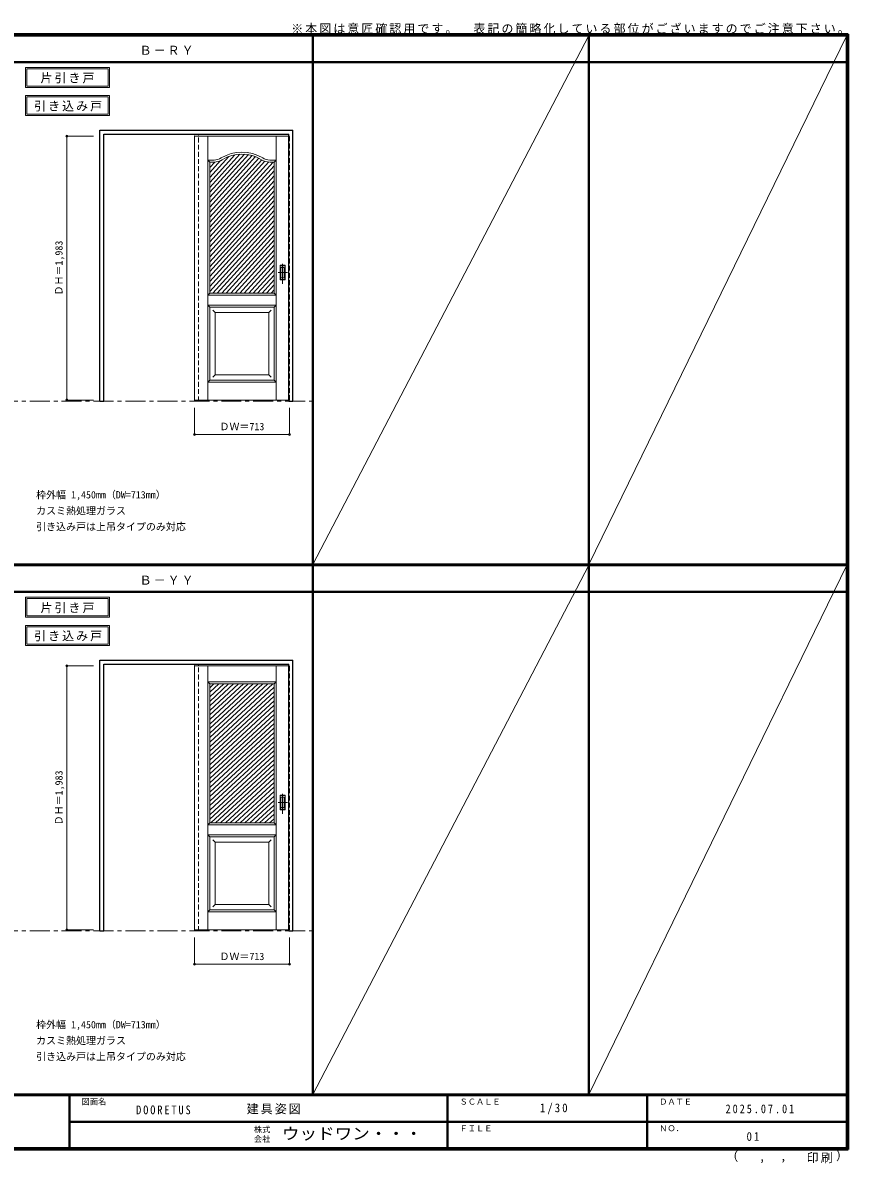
# Model space of a CAD drawing. Units: millimetres, scale not verified. Extents: x -6000 to 5700, y -4307 to 4260.
# Drawn here: x -502 to 5700, y -4307 to 4260 of the extents above; entities that cross this region are included whole.
import ezdxf
from ezdxf.enums import TextEntityAlignment as Align

# ---------------------------------------------------------------- set-up
doc = ezdxf.new("R2010")
doc.units = ezdxf.units.MM
doc.header["$LTSCALE"] = 30
doc.header["$PDMODE"] = 32
doc.header["$PDSIZE"] = 15
doc.linetypes.add('CHAIN1', pattern=[8, 5, -1, 1, -1])
doc.linetypes.add('DASHED1', pattern=[1.8, 1.2, -0.6])
for name, color, linetype, lineweight in [('0-1_通り芯', 7, 'CHAIN1', 18), ('0-2_扉', 7, 'Continuous', 18), ('0-4_枠', 3, 'Continuous', 25), ('0-6_引手', 7, 'Continuous', 18), ('0-A_文字', 7, 'Continuous', 18), ('0-B_寸法', 7, 'Continuous', 9), ('0-C_ハッチ', 4, 'Continuous', 9), ('F-1_枠', 6, 'Continuous', 40), ('F-A_文字', 7, 'Continuous', 18)]:
    doc.layers.add(name, color=color, linetype=linetype, lineweight=lineweight)
doc.styles.add('ＭＳ ゴシック', font='')
doc.styles.get('ＭＳ ゴシック').set_extended_font_data('MS Gothic')

msp = doc.modelspace()

# ---------------------------------------------------------------- linework, layer by layer
at = {"layer": '0-1_通り芯'}
for p, q in [((-5490, 1418), (1678, 1418)), ((-5490, -2562.5), (1678, -2562.5))]:
    msp.add_line(p, q, dxfattribs=at)
at = {"layer": '0-2_扉'}
for p, q in [((788, 3409.5), (788, 1426.5)), ((788, 3409.5), (1498, 3409.5)), ((888, 1426.5), (888, 3409.5)), ((1401, 1426.5), (1401, 3409.5)), ((888, 3229.5), (935.43, 3229.5)), ((888, 3229.5), (903, 3214.5)), ((903, 3214.5), (935.43, 3214.5)), ((903, 2372.02), (903, 3214.5)), ((1353.22, 3229.5), (1401, 3229.5)), ((1353.61, 3214.5), (1386, 3214.5)), ((1386, 3214.5), (1401, 3229.5)), ((1386, 2229.5), (1386, 3214.5)), ((903, 2229.5), (903, 2372.02)), ((888, 2214.5), (903, 2229.5)), ((1092, 2229.5), (903, 2229.5)), ((903, 2229.5), (1386, 2229.5)), ((1197, 2229.5), (1386, 2229.5)), ((1386, 2229.5), (1401, 2214.5)), ((1401, 2214.5), (888, 2214.5)), ((888, 2139.5), (903, 2124.5)), ((888, 2139.5), (1401, 2139.5)), ((903, 1576.5), (903, 2124.5)), ((903, 2124.5), (1386, 2124.5)), ((943.04, 2084.5), (925.36, 2102.18)), ((943, 1616.5), (943, 2084.5)), ((1346, 2084.5), (943.04, 2084.5)), ((1346, 2084.5), (1363.68, 2102.18)), ((1346, 2084.5), (1346, 1616.5)), ((1386, 2124.5), (1401, 2139.5)), ((1386, 1576.5), (1386, 2124.5)), ((903, 1576.5), (888, 1561.5)), ((888, 1561.5), (1401, 1561.5)), ((903, 1576.5), (1386, 1576.5)), ((943, 1616.5), (925.32, 1598.82)), ((943, 1616.5), (943, 1617.93)), ((1346, 1616.5), (943, 1616.5)), ((1346, 1616.5), (1363.68, 1598.82)), ((1386, 1576.5), (1401, 1561.5)), ((788, 1426.5), (1498, 1426.5)), ((788, -571), (788, -2554)), ((788, -571), (1498, -571)), ((888, -2554), (888, -571)), ((1401, -2554), (1401, -571)), ((888, -691), (903, -706)), ((888, -691), (1184.5, -691)), ((1184.5, -691), (1401, -691)), ((1401, -691), (1386, -706)), ((1386, -1751), (1386, -706)), ((903.19, -889), (903, -889)), ((903, -1751), (903, -1608.48)), ((888, -1766), (903, -1751)), ((1182, -1766), (888, -1766)), ((1092, -1751), (903, -1751)), ((903, -1751), (1386, -1751)), ((1401, -1766), (1182, -1766)), ((1197, -1751), (1386, -1751)), ((1386, -1751), (1401, -1766)), ((888, -1841), (903, -1856)), ((888, -1841), (1182, -1841)), ((903, -2404), (903, -1856)), ((903, -1856), (1386, -1856)), ((943.04, -1896), (925.36, -1878.32)), ((1182, -1841), (1401, -1841)), ((1346, -1896), (1363.68, -1878.32)), ((1386, -1856), (1401, -1841)), ((1386, -2404), (1386, -1856)), ((943, -2364), (943, -1896)), ((1346, -1896), (943.04, -1896)), ((1346, -1896), (1346, -2364)), ((943, -2364), (925.32, -2381.68)), ((943, -2364), (943, -2362.57)), ((1346, -2364), (943, -2364)), ((1346, -2364), (1363.68, -2381.68)), ((903, -2404), (888, -2419)), ((888, -2419), (1182, -2419)), ((903, -2404), (1386, -2404)), ((1182, -2419), (1401, -2419)), ((1386, -2404), (1401, -2419)), ((788, -2554), (1498, -2554))]:
    msp.add_line(p, q, dxfattribs=at)
at = {"layer": '0-2_扉', "color": 4, "linetype": 'DASHED1', "lineweight": 9}
for p, q in [((1498, 3409.5), (1501, 3409.5)), ((1498, -571), (1501, -571))]:
    msp.add_line(p, q, dxfattribs=at)
for points in [[(1498, 1426.5), (1501, 1426.5), (1501, 3409.5)], [(1498, -2554), (1501, -2554), (1501, -571)]]:
    msp.add_lwpolyline(points, dxfattribs=at)
at = {"layer": '0-2_扉'}
msp.add_lwpolyline([(903, -1608.48), (903, -706), (1386, -706)], dxfattribs=at)
for centre, radius, start, end in [((1144.5, 2995.49), 294.01, 57.96451, 122.03549), ((1144.5, 2995.49), 279.01, 57.96451, 122.03549), ((935.5, 3329.5), 100, 270, 302.03549), ((935.5, 3329.5), 115, 270, 302.03549), ((1353.5, 3329.5), 115, 237.96451, 270.05614), ((1353.5, 3329.5), 100, 237.96451, 269.83906)]:
    msp.add_arc(centre, radius, start, end, dxfattribs=at)
at = {"layer": '0-4_枠'}
for p, q in [((78, 1418), (78, 3453)), ((78, 3453), (1528, 3453)), ((1528, 1418), (1528, 3453)), ((108, 3423), (1498, 3423)), ((1498, 1418), (1498, 3423)), ((1498, 1418), (1528, 1418)), ((78, -2562.5), (78, -527.5)), ((78, -527.5), (1528, -527.5)), ((108, -557.5), (1498, -557.5)), ((1498, -2562.5), (1498, -557.5)), ((1528, -2562.5), (1528, -527.5)), ((1498, -2562.5), (1528, -2562.5))]:
    msp.add_line(p, q, dxfattribs=at)
at = {"layer": '0-4_枠', "color": 4, "linetype": 'DASHED1', "lineweight": 9}
for p, q in [((788, 1418), (788, 3423)), ((818, 1418), (818, 3423)), ((788, 1418), (818, 1418)), ((788, -2562.5), (788, -557.5)), ((818, -2562.5), (818, -557.5)), ((788, -2562.5), (818, -2562.5))]:
    msp.add_line(p, q, dxfattribs=at)
at = {"layer": '0-4_枠'}
for points in [[(78, 1418), (108, 1418), (108, 3423)], [(78, -2562.5), (108, -2562.5), (108, -557.5)]]:
    msp.add_lwpolyline(points, dxfattribs=at)
at = {"layer": '0-6_引手'}
for p, q in [((1469, 2439), (1431, 2439)), ((1431, 2329), (1431, 2439)), ((1462.5, 2423), (1437.5, 2423)), ((1437.5, 2345), (1437.5, 2423)), ((1462.5, 2345), (1462.5, 2423)), ((1469, 2329), (1469, 2439)), ((1469, 2329), (1431, 2329)), ((1462.5, 2345), (1437.5, 2345)), ((1469, -1541.5), (1431, -1541.5)), ((1431, -1651.5), (1431, -1541.5)), ((1469, -1651.5), (1469, -1541.5)), ((1462.5, -1557.5), (1437.5, -1557.5)), ((1437.5, -1635.5), (1437.5, -1557.5)), ((1462.5, -1635.5), (1462.5, -1557.5)), ((1469, -1651.5), (1431, -1651.5)), ((1462.5, -1635.5), (1437.5, -1635.5))]:
    msp.add_line(p, q, dxfattribs=at)
at = {"layer": '0-6_引手', "linetype": 'DASHED1'}
for p, q in [((1434, 2333), (1434, 2435)), ((1466, 2333), (1434, 2333)), ((1434, -1647.5), (1434, -1545.5)), ((1466, -1647.5), (1434, -1647.5))]:
    msp.add_line(p, q, dxfattribs=at)
at = {"layer": '0-6_引手', "linetype": 'CHAIN1'}
for p, q in [((1450, 2298.77), (1450, 2469.62)), ((1488.07, 2384), (1415.56, 2384)), ((1450, -1681.73), (1450, -1510.88)), ((1488.07, -1596.5), (1415.56, -1596.5))]:
    msp.add_line(p, q, dxfattribs=at)
at = {"layer": '0-6_引手', "linetype": 'DASHED1'}
for points in [[(1466, 2333), (1466, 2435), (1434, 2435)], [(1466, -1647.5), (1466, -1545.5), (1434, -1545.5)]]:
    msp.add_lwpolyline(points, dxfattribs=at)
at = {"layer": '0-A_文字'}
for p, q in [((-482, 3925), (-482, 3775)), ((-472, 3915), (-472, 3785)), ((-472, 3915), (139.03, 3915)), ((139.03, 3915), (139.03, 3785)), ((-482, 3775), (149.03, 3775)), ((-472, 3785), (139.03, 3785)), ((-482, 3713.53), (-482, 3563.53)), ((-472, 3703.53), (-472, 3573.53)), ((-472, 3703.53), (139.03, 3703.53)), ((139.03, 3703.53), (139.03, 3573.53)), ((-482, 3563.53), (149.03, 3563.53)), ((-472, 3573.53), (139.03, 3573.53)), ((-482, -55.5), (-482, -205.5)), ((-472, -65.5), (-472, -195.5)), ((-472, -65.5), (139.03, -65.5)), ((139.03, -65.5), (139.03, -195.5)), ((-482, -205.5), (149.03, -205.5)), ((-472, -195.5), (139.03, -195.5)), ((-482, -266.97), (-482, -416.97)), ((-472, -276.97), (-472, -406.97)), ((-472, -276.97), (139.03, -276.97)), ((139.03, -276.97), (139.03, -406.97)), ((-482, -416.97), (149.03, -416.97)), ((-472, -406.97), (139.03, -406.97))]:
    msp.add_line(p, q, dxfattribs=at)
for points in [[(-482, 3925), (149.03, 3925), (149.03, 3775)], [(-482, 3713.53), (149.03, 3713.53), (149.03, 3563.53)], [(-482, -55.5), (149.03, -55.5), (149.03, -205.5)], [(-482, -266.97), (149.03, -266.97), (149.03, -416.97)]]:
    msp.add_lwpolyline(points, dxfattribs=at)
at = {"layer": '0-B_寸法', "color": 4}
for p, q in [((-172, 3409.5), (-172, 1426.5)), ((-172, 3409.5), (28, 3409.5)), ((-172, 1426.5), (28, 1426.5)), ((1501, 1168), (1501, 1368)), ((-172, -571), (-172, -2554)), ((-172, -571), (28, -571)), ((-172, -2554), (28, -2554)), ((1501, -2812.5), (1501, -2612.5))]:
    msp.add_line(p, q, dxfattribs=at)
for points in [[(1501, 1168), (788, 1168), (788, 1368)], [(1501, -2812.5), (788, -2812.5), (788, -2612.5)]]:
    msp.add_lwpolyline(points, dxfattribs=at)
at = {"layer": '0-B_寸法'}
for p in [(-172, 3409.5), (-172, 1426.5), (788, 1168), (1501, 1168), (-172, -571), (-172, -2554), (788, -2812.5), (1501, -2812.5)]:
    msp.add_point(p, dxfattribs=at)
at = {"layer": '0-C_ハッチ'}
for p, q in [((1129.46, 3274.1), (903, 3024.05)), ((1163, 3273.89), (903, 2986.8)), ((1193.38, 3270.19), (903, 2949.56)), ((1091.5, 3269.42), (903, 3061.29)), ((1221.26, 3263.73), (903, 2912.32)), ((1046.15, 3256.59), (903, 3098.53)), ((1247.06, 3254.97), (903, 2875.08)), ((1271.01, 3244.17), (903, 2837.83)), ((1293.17, 3231.41), (903, 2800.59)), ((984.03, 3225.24), (903, 3135.77)), ((1316.98, 3220.45), (903, 2763.35)), ((1345.57, 3214.78), (903, 2726.11)), ((940.57, 3214.5), (903, 3173.01)), ((1379.05, 3214.5), (903, 2688.86)), ((1386, 3184.93), (903, 2651.62)), ((1386, 3147.69), (903, 2614.38)), ((1386, 3110.45), (903, 2577.14)), ((1386, 3073.21), (903, 2539.9)), ((1386, 3035.97), (903, 2502.65)), ((1386, 2998.72), (903, 2465.41)), ((1386, 2961.48), (903, 2428.17)), ((1386, 2924.24), (903, 2390.93)), ((1386, 2887), (903, 2353.68)), ((1386, 2849.75), (903, 2316.44)), ((1386, 2812.51), (903, 2279.2)), ((1386, 2775.27), (903, 2241.96)), ((1386, 2738.03), (925.45, 2229.5)), ((1386, 2700.78), (959.18, 2229.5)), ((1386, 2663.54), (992.91, 2229.5)), ((1386, 2626.3), (1026.64, 2229.5)), ((1386, 2589.06), (1060.37, 2229.5)), ((1386, 2551.82), (1094.09, 2229.5)), ((1386, 2514.57), (1127.82, 2229.5)), ((1386, 2477.33), (1161.55, 2229.5)), ((1386, 2440.09), (1195.28, 2229.5)), ((1386, 2402.85), (1229.01, 2229.5)), ((1386, 2365.6), (1262.74, 2229.5)), ((1386, 2328.36), (1296.47, 2229.5)), ((1386, 2291.12), (1330.2, 2229.5)), ((1386, 2253.88), (1363.93, 2229.5)), ((971.14, -706), (903, -769.1)), ((1007.94, -706), (903, -803.17)), ((1044.74, -706), (903, -837.24)), ((1081.53, -706), (903, -871.31)), ((934.35, -706), (903, -735.03)), ((1118.33, -706), (903, -905.38)), ((1155.13, -706), (903, -939.45)), ((1191.92, -706), (903, -973.52)), ((1228.72, -706), (903, -1007.59)), ((1265.52, -706), (903, -1041.67)), ((1302.32, -706), (903, -1075.74)), ((1339.11, -706), (903, -1109.81)), ((1375.91, -706), (903, -1143.88)), ((1386, -730.73), (903, -1177.95)), ((1386, -764.8), (903, -1212.02)), ((1386, -798.87), (903, -1246.09)), ((1386, -832.94), (903, -1280.16)), ((1386, -867.01), (903, -1314.23)), ((1386, -901.08), (903, -1348.3)), ((1386, -935.15), (903, -1382.38)), ((1386, -969.22), (903, -1416.45)), ((1386, -1003.3), (903, -1450.52)), ((1386, -1037.37), (903, -1484.59)), ((1386, -1071.44), (903, -1518.66)), ((1386, -1105.51), (903, -1552.73)), ((1386, -1139.58), (903, -1586.8)), ((1386, -1173.65), (903, -1620.87)), ((1386, -1207.72), (903, -1654.94)), ((1386, -1241.79), (903, -1689.02)), ((1386, -1275.86), (903, -1723.09)), ((1386, -1309.94), (909.65, -1751)), ((1386, -1344.01), (946.45, -1751)), ((1386, -1378.08), (983.24, -1751)), ((1386, -1412.15), (1020.04, -1751)), ((1386, -1446.22), (1056.84, -1751)), ((1386, -1480.29), (1093.63, -1751)), ((1386, -1514.36), (1130.43, -1751)), ((1386, -1548.43), (1167.23, -1751)), ((1386, -1582.5), (1204.02, -1751)), ((1386, -1616.57), (1240.82, -1751)), ((1386, -1650.65), (1277.62, -1751)), ((1386, -1684.72), (1314.41, -1751)), ((1386, -1718.79), (1351.21, -1751))]:
    msp.add_line(p, q, dxfattribs=at)
at = {"layer": 'F-1_枠'}
for p, q in [((-6000, 4175), (5700, 4175)), ((-6000, 4170), (5700, 4170)), ((-6000, 4165), (5700, 4165)), ((1678, -3790), (1678, 4175)), ((3752, -3790), (3752, 4175)), ((5690, 4175), (5690, -4205)), ((5695, 4175), (5695, -4205)), ((5700, 4175), (5700, -4205)), ((-6000, 3965), (5700, 3965)), ((-6000, 190.5), (5700, 190.5)), ((-6000, 187.5), (5700, 187.5)), ((-6000, 184.5), (5700, 184.5)), ((-6000, -15.5), (5700, -15.5)), ((5700, -3790), (-6000, -3790)), ((5700, -3795), (-6000, -3795)), ((-150, -3795), (-150, -4195)), ((2690, -3795), (2690, -4195)), ((4190, -3795), (4190, -4195)), ((-150, -3995), (5690, -3995.01)), ((5700, -4195), (-6000, -4195)), ((5700, -4200), (-6000, -4200)), ((5700, -4205), (-6000, -4205))]:
    msp.add_line(p, q, dxfattribs=at)
at = {"layer": 'F-A_文字'}
for p, q in [((1678, 190.5), (3752, 4165)), ((3752, 190.5), (5690, 4165)), ((1678, -3790), (3752, 184.5)), ((3752, -3790), (5690, 184.5))]:
    msp.add_line(p, q, dxfattribs=at)

# ---------------------------------------------------------------- texts
at = {"layer": '0-A_文字', "style": 'ＭＳ ゴシック'}
for s, p in [('枠外幅 1,450mm（DW=713mm）', (-402, 670.5)), ('カスミ熱処理ガラス', (-402, 550.5)), ('引き込み戸は上吊タイプのみ対応', (-402, 430.5)), ('枠外幅 1,450mm（DW=713mm）', (-402, -3310)), ('カスミ熱処理ガラス', (-402, -3430)), ('引き込み戸は上吊タイプのみ対応', (-402, -3550))]:
    msp.add_text(s, height=54.99, dxfattribs=at).set_placement(p, align=Align.BOTTOM_LEFT)
at = {"layer": '0-A_文字', "char_height": 65.98, "attachment_point": 7, "style": 'ＭＳ ゴシック'}
for s, insert in [('\\T1.17;※本図は意匠確認用です。\u3000表記の簡略化している部位がございますのでご注意下さい。', (1515, 4175)), ('\\T1.17;Ｂ－ＲＹ', (375.5, 4020)), ('\\T1.17;片引き戸', (-368.98, 3805)), ('\\T1.17;引き込み戸', (-417.34, 3593.53)), ('\\T1.17;Ｂ－ＹＹ', (375.5, 39.5)), ('\\T1.17;片引き戸', (-368.98, -175.5)), ('\\T1.17;引き込み戸', (-417.34, -386.97))]:
    msp.add_mtext(s, dxfattribs=dict(at, insert=insert))
at = {"layer": '0-B_寸法', "style": 'ＭＳ ゴシック'}
for p in [(-187, 2211.75), (-187, -1768.75)]:
    msp.add_text('ＤＨ＝1,983', height=54.99, rotation=90, dxfattribs=at).set_placement(p, align=Align.BOTTOM_LEFT)
for p in [(975.75, 1183), (975.75, -2797.5)]:
    msp.add_text('ＤＷ＝713', height=54.99, dxfattribs=at).set_placement(p, align=Align.BOTTOM_LEFT)
at = {"layer": 'F-A_文字', "style": 'ＭＳ ゴシック'}
for s, height, p in [('図面名', 43.99, (-60, -3880)), ('ＳＣＡＬＥ', 43.99, (2780, -3880)), ('ＤＡＴＥ', 43.99, (4280, -3880)), ('株式', 43.99, (1235, -4089)), ('ＦＩＬＥ', 43.99, (2780, -4080)), ('ＮＯ．', 43.99, (4280, -4080)), ('会社', 43.99, (1235, -4161)), ('（', 65.98, (4784.03, -4308.31)), (',', 65.98, (5031.28, -4308.31)), (',', 65.98, (5190.2, -4305.53)), ('）', 65.98, (5608.4, -4304.13))]:
    msp.add_text(s, height=height, dxfattribs=at).set_placement(p, align=Align.BOTTOM_LEFT)
at = {"layer": 'F-A_文字', "style": 'ＭＳ ゴシック', "width": 1.1}
msp.add_text('ウッドワン・・・', height=87.98, dxfattribs=at).set_placement((1445, -4155), align=Align.BOTTOM_LEFT)
at = {"layer": 'F-A_文字', "char_height": 65.98, "attachment_point": 7, "style": 'ＭＳ ゴシック'}
for s, insert in [('\\T1.38;\\W0.9;1/30', (3383.75, -3940)), ('\\T1.39;\\W0.85;DOORETUS', (350, -3940.79)), ('\\T1.17;建具姿図', (1180.42, -3940)), ('\\T1.39;\\W0.85;2025.07.01', (4778.75, -3932.5)), ('\\T1.36;\\W0.9;01', (4936.25, -4140)), ('\\T1.17;印刷', (5388.15, -4306.92))]:
    msp.add_mtext(s, dxfattribs=dict(at, insert=insert))

doc.saveas('drawing.dxf')
